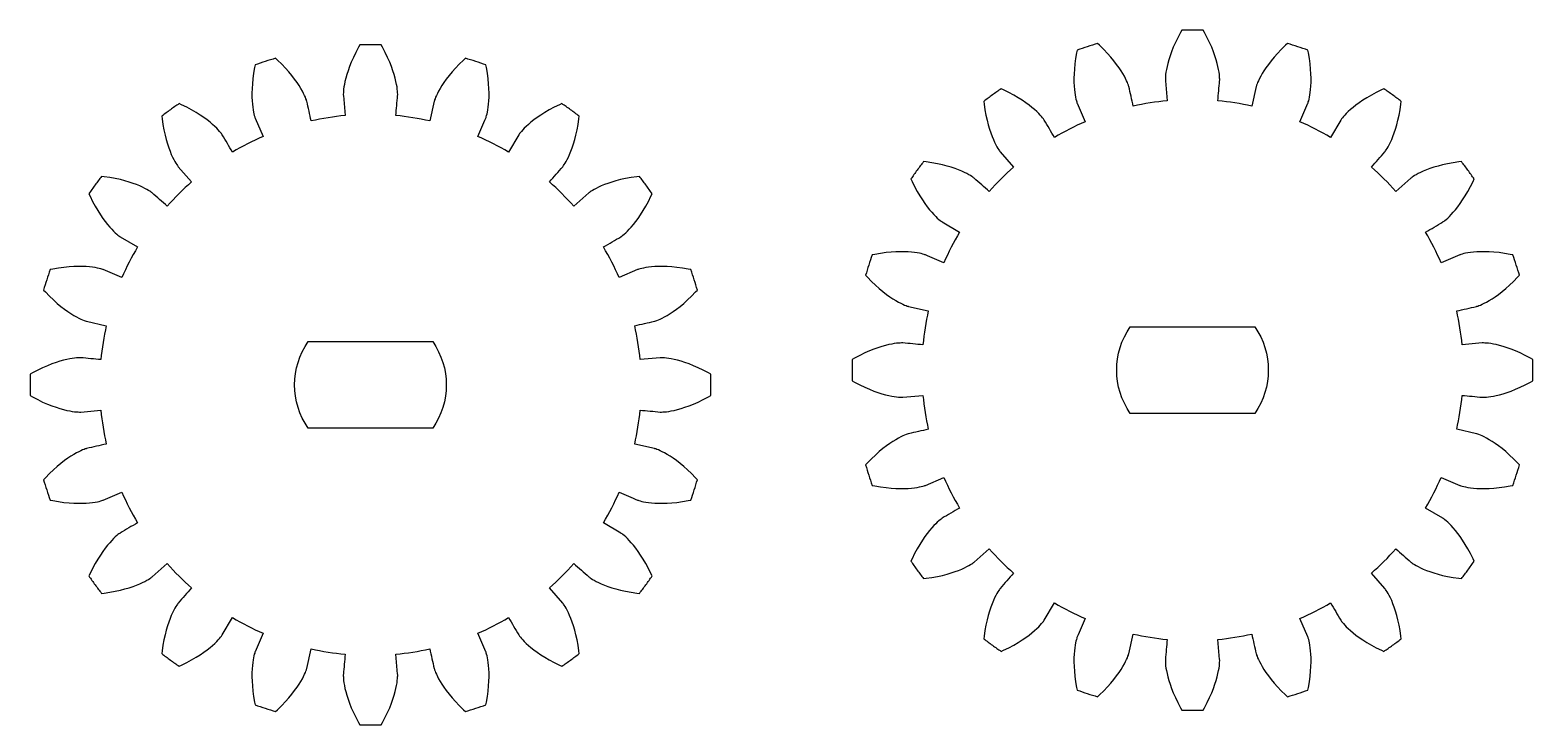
# Model space of a CAD drawing. Header units: inches. Extents: x 0.1 to 48.7, y 0.3 to 22.8.
import ezdxf

# ---------------------------------------------------------------- set-up
doc = ezdxf.new("R2010")
doc.units = ezdxf.units.IN
doc.header["$MEASUREMENT"] = 0

msp = doc.modelspace()

# ---------------------------------------------------------------- linework, layer by layer
for points in [[(11.921, 20.051, 0.002475), (11.982, 20.701), (11.983, 20.718), (11.983, 20.747), (11.982, 20.787), (11.978, 20.838), (11.972, 20.901), (11.962, 20.975), (11.948, 21.059), (11.928, 21.155), (11.902, 21.26), (11.87, 21.376), (11.83, 21.502), (11.782, 21.636), (11.725, 21.78), (11.658, 21.932), (11.581, 22.092), (11.494, 22.259), (11.452, 22.334, 0.007897), (11.105, 22.339, 0.007897), (10.757, 22.334), (10.716, 22.259), (10.628, 22.092), (10.551, 21.932), (10.485, 21.78), (10.428, 21.636), (10.38, 21.502), (10.34, 21.376), (10.307, 21.26), (10.281, 21.155), (10.262, 21.059), (10.247, 20.975), (10.237, 20.901), (10.231, 20.838), (10.228, 20.787), (10.227, 20.747), (10.227, 20.718), (10.228, 20.701), (10.288, 20.051, 0.031828), (9.189, 19.877), (9.189, 19.877, 0.002475), (9.046, 20.514), (9.041, 20.53), (9.033, 20.558), (9.019, 20.595), (9, 20.643), (8.975, 20.701), (8.943, 20.768), (8.903, 20.844), (8.855, 20.929), (8.798, 21.021), (8.731, 21.121), (8.654, 21.228), (8.567, 21.342), (8.468, 21.461), (8.358, 21.585), (8.235, 21.713), (8.1, 21.845), (8.038, 21.903, 0.007897), (7.706, 21.801, 0.007897), (7.377, 21.688), (7.36, 21.605), (7.329, 21.418), (7.305, 21.243), (7.289, 21.077), (7.279, 20.923), (7.275, 20.78), (7.276, 20.648), (7.28, 20.528), (7.289, 20.42), (7.299, 20.323), (7.312, 20.238), (7.325, 20.165), (7.339, 20.103), (7.351, 20.053), (7.363, 20.015), (7.372, 19.988), (7.378, 19.972), (7.636, 19.373, 0.031828), (6.645, 18.867), (6.645, 18.867, 0.002475), (6.312, 19.429), (6.302, 19.443), (6.286, 19.466), (6.261, 19.498), (6.228, 19.538), (6.186, 19.585), (6.135, 19.638), (6.073, 19.698), (6.001, 19.764), (5.919, 19.834), (5.824, 19.909), (5.718, 19.987), (5.6, 20.068), (5.469, 20.15), (5.326, 20.234), (5.17, 20.319), (5.001, 20.402), (4.923, 20.438, 0.007897), (4.639, 20.239, 0.007897), (4.361, 20.03), (4.372, 19.945), (4.399, 19.758), (4.431, 19.584), (4.466, 19.422), (4.505, 19.272), (4.545, 19.134), (4.586, 19.01), (4.628, 18.897), (4.669, 18.796), (4.71, 18.708), (4.748, 18.631), (4.783, 18.565), (4.815, 18.511), (4.842, 18.467), (4.865, 18.434), (4.882, 18.411), (4.892, 18.397), (5.324, 17.907, 0.031828), (4.537, 17.121), (4.537, 17.121, 0.002475), (4.047, 17.552), (4.033, 17.562), (4.01, 17.579), (3.977, 17.602), (3.933, 17.629), (3.879, 17.661), (3.814, 17.696), (3.737, 17.735), (3.648, 17.775), (3.547, 17.816), (3.435, 17.858), (3.31, 17.899), (3.172, 17.939), (3.023, 17.978), (2.86, 18.013), (2.686, 18.045), (2.499, 18.073), (2.414, 18.083, 0.007897), (2.206, 17.805, 0.007897), (2.006, 17.521), (2.042, 17.443), (2.126, 17.274), (2.21, 17.118), (2.294, 16.975), (2.376, 16.844), (2.457, 16.726), (2.535, 16.62), (2.61, 16.526), (2.68, 16.443), (2.746, 16.371), (2.806, 16.309), (2.859, 16.258), (2.907, 16.216), (2.946, 16.183), (2.978, 16.159), (3.001, 16.142), (3.015, 16.132), (3.577, 15.8, 0.031828), (3.072, 14.808), (3.072, 14.808, 0.002475), (2.472, 15.067), (2.456, 15.072), (2.429, 15.081), (2.391, 15.093), (2.341, 15.105), (2.279, 15.119), (2.206, 15.132), (2.121, 15.145), (2.024, 15.155), (1.916, 15.164), (1.796, 15.169), (1.664, 15.169), (1.521, 15.165), (1.367, 15.155), (1.201, 15.139), (1.026, 15.115), (0.839, 15.084), (0.756, 15.067, 0.007897), (0.643, 14.739, 0.007897), (0.541, 14.406), (0.599, 14.344), (0.731, 14.209), (0.859, 14.086), (0.984, 13.976), (1.103, 13.877), (1.216, 13.79), (1.323, 13.713), (1.423, 13.647), (1.515, 13.589), (1.6, 13.541), (1.676, 13.501), (1.743, 13.469), (1.801, 13.444), (1.849, 13.425), (1.886, 13.411), (1.914, 13.403), (1.93, 13.398), (2.567, 13.255, 0.031828), (2.393, 12.156), (2.393, 12.156, 0.002475), (1.743, 12.217), (1.726, 12.217), (1.697, 12.217), (1.657, 12.216), (1.606, 12.213), (1.543, 12.207), (1.469, 12.197), (1.385, 12.182), (1.289, 12.163), (1.184, 12.137), (1.068, 12.104), (0.943, 12.065), (0.808, 12.016), (0.664, 11.959), (0.512, 11.893), (0.352, 11.816), (0.185, 11.728), (0.11, 11.687, 0.007897), (0.105, 11.339, 0.007897), (0.11, 10.992), (0.185, 10.951), (0.352, 10.863), (0.512, 10.786), (0.664, 10.719), (0.808, 10.662), (0.943, 10.614), (1.068, 10.574), (1.184, 10.542), (1.289, 10.516), (1.385, 10.496), (1.469, 10.482), (1.543, 10.472), (1.606, 10.466), (1.657, 10.463), (1.697, 10.461), (1.726, 10.461), (1.743, 10.462), (2.393, 10.523, 0.031828), (2.567, 9.424), (2.567, 9.424, 0.002475), (1.93, 9.281), (1.914, 9.276), (1.886, 9.267), (1.849, 9.254), (1.801, 9.235), (1.743, 9.21), (1.676, 9.177), (1.6, 9.137), (1.515, 9.089), (1.423, 9.032), (1.323, 8.966), (1.216, 8.889), (1.103, 8.801), (0.984, 8.703), (0.859, 8.592), (0.731, 8.47), (0.599, 8.335), (0.541, 8.272, 0.007897), (0.643, 7.94, 0.007897), (0.756, 7.611), (0.839, 7.595), (1.026, 7.563), (1.201, 7.54), (1.367, 7.523), (1.521, 7.514), (1.664, 7.509), (1.796, 7.51), (1.916, 7.515), (2.024, 7.523), (2.121, 7.534), (2.206, 7.546), (2.279, 7.56), (2.341, 7.573), (2.391, 7.586), (2.429, 7.597), (2.456, 7.606), (2.472, 7.612), (3.072, 7.871, 0.031828), (3.577, 6.879), (3.577, 6.879, 0.002475), (3.015, 6.546), (3.001, 6.537), (2.978, 6.52), (2.946, 6.496), (2.907, 6.463), (2.859, 6.421), (2.806, 6.37), (2.746, 6.308), (2.68, 6.236), (2.61, 6.153), (2.535, 6.059), (2.457, 5.953), (2.376, 5.835), (2.294, 5.704), (2.21, 5.561), (2.126, 5.405), (2.042, 5.235), (2.006, 5.158, 0.007897), (2.206, 4.874, 0.007897), (2.414, 4.596), (2.499, 4.606), (2.686, 4.634), (2.86, 4.665), (3.023, 4.701), (3.172, 4.739), (3.31, 4.78), (3.435, 4.821), (3.547, 4.863), (3.648, 4.904), (3.737, 4.944), (3.814, 4.982), (3.879, 5.018), (3.933, 5.049), (3.977, 5.077), (4.01, 5.099), (4.033, 5.116), (4.047, 5.127), (4.537, 5.558, 0.031828), (5.324, 4.771), (5.324, 4.771, 0.002475), (4.892, 4.281), (4.882, 4.268), (4.865, 4.245), (4.842, 4.212), (4.815, 4.168), (4.783, 4.114), (4.748, 4.048), (4.71, 3.971), (4.669, 3.883), (4.628, 3.782), (4.586, 3.669), (4.545, 3.544), (4.505, 3.407), (4.466, 3.257), (4.431, 3.095), (4.399, 2.92), (4.372, 2.733), (4.361, 2.649, 0.007897), (4.639, 2.44, 0.007897), (4.923, 2.24), (5.001, 2.276), (5.17, 2.36), (5.326, 2.444), (5.469, 2.528), (5.6, 2.611), (5.718, 2.692), (5.824, 2.77), (5.919, 2.844), (6.001, 2.915), (6.073, 2.98), (6.135, 3.04), (6.186, 3.094), (6.228, 3.141), (6.261, 3.181), (6.286, 3.213), (6.302, 3.236), (6.312, 3.25), (6.645, 3.811, 0.031828), (7.636, 3.306), (7.636, 3.306, 0.002475), (7.378, 2.707), (7.372, 2.691), (7.363, 2.664), (7.351, 2.625), (7.339, 2.575), (7.325, 2.514), (7.312, 2.441), (7.299, 2.356), (7.289, 2.259), (7.28, 2.15), (7.276, 2.03), (7.275, 1.899), (7.279, 1.756), (7.289, 1.601), (7.305, 1.436), (7.329, 1.26), (7.36, 1.074), (7.377, 0.99, 0.007897), (7.706, 0.878, 0.007897), (8.038, 0.776), (8.1, 0.834), (8.235, 0.966), (8.358, 1.094), (8.468, 1.218), (8.567, 1.337), (8.654, 1.45), (8.731, 1.557), (8.798, 1.658), (8.855, 1.75), (8.903, 1.835), (8.943, 1.911), (8.975, 1.978), (9, 2.035), (9.019, 2.083), (9.033, 2.121), (9.041, 2.148), (9.046, 2.165), (9.189, 2.802, 0.031828), (10.288, 2.628), (10.288, 2.628, 0.002475), (10.228, 1.978), (10.227, 1.961), (10.227, 1.932), (10.228, 1.892), (10.231, 1.84), (10.237, 1.778), (10.247, 1.704), (10.262, 1.619), (10.281, 1.524), (10.307, 1.418), (10.34, 1.303), (10.38, 1.177), (10.428, 1.042), (10.485, 0.899), (10.551, 0.747), (10.628, 0.587), (10.716, 0.419), (10.757, 0.345, 0.007897), (11.105, 0.339, 0.007897), (11.452, 0.345), (11.494, 0.419), (11.581, 0.587), (11.658, 0.747), (11.725, 0.899), (11.782, 1.042), (11.83, 1.177), (11.87, 1.303), (11.902, 1.418), (11.928, 1.524), (11.948, 1.619), (11.962, 1.704), (11.972, 1.778), (11.978, 1.84), (11.982, 1.892), (11.983, 1.932), (11.983, 1.961), (11.982, 1.978), (11.921, 2.628, 0.031828), (13.02, 2.802), (13.02, 2.802, 0.002475), (13.163, 2.165), (13.168, 2.148), (13.177, 2.121), (13.19, 2.083), (13.209, 2.035), (13.235, 1.978), (13.267, 1.911), (13.307, 1.835), (13.355, 1.75), (13.412, 1.658), (13.479, 1.557), (13.555, 1.45), (13.643, 1.337), (13.741, 1.218), (13.852, 1.094), (13.974, 0.966), (14.109, 0.834), (14.172, 0.776, 0.007897), (14.504, 0.878, 0.007897), (14.833, 0.99), (14.849, 1.074), (14.881, 1.26), (14.904, 1.436), (14.921, 1.601), (14.931, 1.756), (14.935, 1.899), (14.934, 2.03), (14.929, 2.15), (14.921, 2.259), (14.91, 2.356), (14.898, 2.441), (14.884, 2.514), (14.871, 2.575), (14.858, 2.625), (14.847, 2.664), (14.838, 2.691), (14.832, 2.707), (14.573, 3.306, 0.031828), (15.565, 3.811), (15.565, 3.811, 0.002475), (15.898, 3.25), (15.907, 3.236), (15.924, 3.213), (15.948, 3.181), (15.981, 3.141), (16.023, 3.094), (16.075, 3.04), (16.136, 2.98), (16.208, 2.915), (16.291, 2.844), (16.385, 2.77), (16.491, 2.692), (16.609, 2.611), (16.74, 2.528), (16.883, 2.444), (17.039, 2.36), (17.209, 2.276), (17.286, 2.24, 0.007897), (17.57, 2.44, 0.007897), (17.848, 2.649), (17.838, 2.733), (17.81, 2.92), (17.779, 3.095), (17.743, 3.257), (17.705, 3.407), (17.665, 3.544), (17.623, 3.669), (17.581, 3.782), (17.54, 3.883), (17.5, 3.971), (17.462, 4.048), (17.427, 4.114), (17.395, 4.168), (17.367, 4.212), (17.345, 4.245), (17.328, 4.268), (17.317, 4.281), (16.886, 4.771, 0.031828), (17.673, 5.558), (17.673, 5.558, 0.002475), (18.163, 5.127), (18.176, 5.116), (18.199, 5.099), (18.232, 5.077), (18.276, 5.049), (18.33, 5.018), (18.396, 4.982), (18.473, 4.944), (18.562, 4.904), (18.662, 4.863), (18.775, 4.821), (18.9, 4.78), (19.037, 4.739), (19.187, 4.701), (19.349, 4.665), (19.524, 4.634), (19.711, 4.606), (19.795, 4.596, 0.007897), (20.004, 4.874, 0.007897), (20.204, 5.158), (20.168, 5.235), (20.084, 5.405), (20, 5.561), (19.916, 5.704), (19.833, 5.835), (19.752, 5.953), (19.674, 6.059), (19.6, 6.153), (19.529, 6.236), (19.464, 6.308), (19.404, 6.37), (19.35, 6.421), (19.303, 6.463), (19.263, 6.496), (19.232, 6.52), (19.208, 6.537), (19.194, 6.546), (18.633, 6.879, 0.031828), (19.138, 7.871), (19.138, 7.871, 0.002475), (19.737, 7.612), (19.753, 7.606), (19.78, 7.597), (19.819, 7.586), (19.869, 7.573), (19.93, 7.56), (20.004, 7.546), (20.088, 7.534), (20.185, 7.523), (20.294, 7.515), (20.414, 7.51), (20.545, 7.509), (20.688, 7.514), (20.843, 7.523), (21.008, 7.54), (21.184, 7.563), (21.37, 7.595), (21.454, 7.611, 0.007897), (21.566, 7.94, 0.007897), (21.668, 8.272), (21.61, 8.335), (21.478, 8.47), (21.35, 8.592), (21.226, 8.703), (21.107, 8.801), (20.994, 8.889), (20.887, 8.966), (20.787, 9.032), (20.694, 9.089), (20.609, 9.137), (20.533, 9.177), (20.466, 9.21), (20.409, 9.235), (20.361, 9.254), (20.323, 9.267), (20.296, 9.276), (20.279, 9.281), (19.642, 9.424, 0.031828), (19.817, 10.523), (19.817, 10.523, 0.002475), (20.466, 10.462), (20.484, 10.461), (20.512, 10.461), (20.552, 10.463), (20.604, 10.466), (20.666, 10.472), (20.74, 10.482), (20.825, 10.496), (20.92, 10.516), (21.026, 10.542), (21.141, 10.574), (21.267, 10.614), (21.402, 10.662), (21.545, 10.719), (21.697, 10.786), (21.857, 10.863), (22.025, 10.951), (22.099, 10.992, 0.007897), (22.105, 11.339, 0.007897), (22.099, 11.687), (22.025, 11.728), (21.857, 11.816), (21.697, 11.893), (21.545, 11.959), (21.402, 12.016), (21.267, 12.065), (21.141, 12.104), (21.026, 12.137), (20.92, 12.163), (20.825, 12.182), (20.74, 12.197), (20.666, 12.207), (20.604, 12.213), (20.552, 12.216), (20.512, 12.217), (20.484, 12.217), (20.466, 12.217), (19.817, 12.156, 0.031828), (19.642, 13.255), (19.642, 13.255, 0.002475), (20.279, 13.398), (20.296, 13.403), (20.323, 13.411), (20.361, 13.425), (20.409, 13.444), (20.466, 13.469), (20.533, 13.501), (20.609, 13.541), (20.694, 13.589), (20.787, 13.647), (20.887, 13.713), (20.994, 13.79), (21.107, 13.877), (21.226, 13.976), (21.35, 14.086), (21.478, 14.209), (21.61, 14.344), (21.668, 14.406, 0.007897), (21.566, 14.739, 0.007897), (21.454, 15.067), (21.37, 15.084), (21.184, 15.115), (21.008, 15.139), (20.843, 15.155), (20.688, 15.165), (20.545, 15.169), (20.414, 15.169), (20.294, 15.164), (20.185, 15.155), (20.088, 15.145), (20.004, 15.132), (19.93, 15.119), (19.869, 15.105), (19.819, 15.093), (19.78, 15.081), (19.753, 15.072), (19.737, 15.067), (19.138, 14.808, 0.031828), (18.633, 15.8), (18.633, 15.8, 0.002475), (19.194, 16.132), (19.208, 16.142), (19.232, 16.159), (19.263, 16.183), (19.303, 16.216), (19.35, 16.258), (19.404, 16.309), (19.464, 16.371), (19.529, 16.443), (19.6, 16.526), (19.674, 16.62), (19.752, 16.726), (19.833, 16.844), (19.916, 16.975), (20, 17.118), (20.084, 17.274), (20.168, 17.443), (20.204, 17.521, 0.007897), (20.004, 17.805, 0.007897), (19.795, 18.083), (19.711, 18.073), (19.524, 18.045), (19.349, 18.013), (19.187, 17.978), (19.037, 17.939), (18.9, 17.899), (18.775, 17.858), (18.662, 17.816), (18.562, 17.775), (18.473, 17.735), (18.396, 17.696), (18.33, 17.661), (18.276, 17.629), (18.232, 17.602), (18.199, 17.579), (18.176, 17.562), (18.163, 17.552), (17.673, 17.121, 0.031828), (16.886, 17.907), (16.886, 17.907, 0.002475), (17.317, 18.397), (17.328, 18.411), (17.345, 18.434), (17.367, 18.467), (17.395, 18.511), (17.427, 18.565), (17.462, 18.631), (17.5, 18.708), (17.54, 18.796), (17.581, 18.897), (17.623, 19.01), (17.665, 19.134), (17.705, 19.272), (17.743, 19.422), (17.779, 19.584), (17.81, 19.758), (17.838, 19.945), (17.848, 20.03, 0.007897), (17.57, 20.239, 0.007897), (17.286, 20.438), (17.209, 20.402), (17.039, 20.319), (16.883, 20.234), (16.74, 20.15), (16.609, 20.068), (16.491, 19.987), (16.385, 19.909), (16.291, 19.834), (16.208, 19.764), (16.136, 19.698), (16.075, 19.638), (16.023, 19.585), (15.981, 19.538), (15.948, 19.498), (15.924, 19.466), (15.907, 19.443), (15.898, 19.429), (15.565, 18.867, 0.031828), (14.573, 19.373), (14.573, 19.373, 0.002475), (14.832, 19.972), (14.838, 19.988), (14.847, 20.015), (14.858, 20.053), (14.871, 20.103), (14.884, 20.165), (14.898, 20.238), (14.91, 20.323), (14.921, 20.42), (14.929, 20.528), (14.934, 20.648), (14.935, 20.78), (14.931, 20.923), (14.921, 21.077), (14.904, 21.243), (14.881, 21.418), (14.849, 21.605), (14.833, 21.688, 0.007897), (14.504, 21.801, 0.007897), (14.172, 21.903), (14.109, 21.845), (13.974, 21.713), (13.852, 21.585), (13.741, 21.461), (13.643, 21.342), (13.555, 21.228), (13.479, 21.121), (13.412, 21.021), (13.355, 20.929), (13.307, 20.844), (13.267, 20.768), (13.235, 20.701), (13.209, 20.643), (13.19, 20.595), (13.177, 20.558), (13.168, 20.53), (13.163, 20.514), (13.02, 19.877, 0.031828), (11.921, 20.051)], [(38.482, 20.529, 0.002475), (38.543, 21.179), (38.544, 21.196), (38.544, 21.225), (38.542, 21.265), (38.539, 21.316), (38.533, 21.379), (38.523, 21.453), (38.509, 21.538), (38.489, 21.633), (38.463, 21.739), (38.431, 21.854), (38.391, 21.98), (38.343, 22.115), (38.286, 22.258), (38.219, 22.41), (38.142, 22.57), (38.054, 22.738), (38.013, 22.812, 0.007897), (37.666, 22.818, 0.007897), (37.318, 22.812), (37.277, 22.738), (37.189, 22.57), (37.112, 22.41), (37.046, 22.258), (36.989, 22.115), (36.94, 21.98), (36.901, 21.854), (36.868, 21.739), (36.842, 21.633), (36.823, 21.538), (36.808, 21.453), (36.798, 21.379), (36.792, 21.316), (36.789, 21.265), (36.788, 21.225), (36.788, 21.196), (36.788, 21.179), (36.849, 20.529, 0.031828), (35.75, 20.355), (35.75, 20.355, 0.002475), (35.607, 20.992), (35.602, 21.009), (35.594, 21.036), (35.58, 21.074), (35.561, 21.121), (35.536, 21.179), (35.504, 21.246), (35.464, 21.322), (35.416, 21.407), (35.358, 21.499), (35.292, 21.599), (35.215, 21.706), (35.128, 21.82), (35.029, 21.939), (34.919, 22.063), (34.796, 22.191), (34.661, 22.323), (34.599, 22.381, 0.007897), (34.266, 22.279, 0.007897), (33.938, 22.167), (33.921, 22.083), (33.89, 21.897), (33.866, 21.721), (33.85, 21.556), (33.84, 21.401), (33.836, 21.258), (33.836, 21.127), (33.841, 21.006), (33.85, 20.898), (33.86, 20.801), (33.873, 20.716), (33.886, 20.643), (33.9, 20.582), (33.912, 20.532), (33.924, 20.493), (33.933, 20.466), (33.938, 20.45), (34.197, 19.851, 0.031828), (33.205, 19.345), (33.205, 19.345, 0.002475), (32.873, 19.907), (32.863, 19.921), (32.846, 19.944), (32.822, 19.976), (32.789, 20.016), (32.747, 20.063), (32.696, 20.117), (32.634, 20.177), (32.562, 20.242), (32.479, 20.313), (32.385, 20.387), (32.279, 20.465), (32.161, 20.546), (32.03, 20.629), (31.887, 20.712), (31.731, 20.797), (31.562, 20.881), (31.484, 20.917, 0.007897), (31.2, 20.717, 0.007897), (30.922, 20.508), (30.932, 20.423), (30.96, 20.237), (30.992, 20.062), (31.027, 19.9), (31.066, 19.75), (31.106, 19.613), (31.147, 19.488), (31.189, 19.375), (31.23, 19.274), (31.27, 19.186), (31.309, 19.109), (31.344, 19.043), (31.376, 18.989), (31.403, 18.945), (31.426, 18.912), (31.443, 18.889), (31.453, 18.876), (31.884, 18.386, 0.031828), (31.098, 17.599), (31.098, 17.599, 0.002475), (30.608, 18.03), (30.594, 18.041), (30.571, 18.057), (30.538, 18.08), (30.494, 18.108), (30.44, 18.139), (30.374, 18.175), (30.297, 18.213), (30.209, 18.253), (30.108, 18.294), (29.995, 18.336), (29.871, 18.377), (29.733, 18.418), (29.583, 18.456), (29.421, 18.491), (29.247, 18.523), (29.06, 18.551), (28.975, 18.561, 0.007897), (28.766, 18.283, 0.007897), (28.567, 17.999), (28.603, 17.922), (28.686, 17.752), (28.771, 17.596), (28.855, 17.453), (28.937, 17.322), (29.018, 17.204), (29.096, 17.098), (29.171, 17.004), (29.241, 16.921), (29.307, 16.849), (29.367, 16.787), (29.42, 16.736), (29.467, 16.694), (29.507, 16.661), (29.539, 16.637), (29.562, 16.62), (29.576, 16.611), (30.138, 16.278, 0.031828), (29.632, 15.286), (29.632, 15.286, 0.002475), (29.033, 15.545), (29.017, 15.551), (28.99, 15.56), (28.952, 15.571), (28.902, 15.584), (28.84, 15.597), (28.767, 15.61), (28.682, 15.623), (28.585, 15.634), (28.477, 15.642), (28.357, 15.647), (28.225, 15.648), (28.082, 15.643), (27.928, 15.634), (27.762, 15.617), (27.587, 15.594), (27.4, 15.562), (27.317, 15.545, 0.007897), (27.204, 15.217, 0.007897), (27.102, 14.885), (27.16, 14.822), (27.292, 14.687), (27.42, 14.565), (27.544, 14.454), (27.663, 14.356), (27.777, 14.268), (27.884, 14.191), (27.984, 14.125), (28.076, 14.068), (28.161, 14.02), (28.237, 13.98), (28.304, 13.947), (28.362, 13.922), (28.41, 13.903), (28.447, 13.89), (28.475, 13.881), (28.491, 13.876), (29.128, 13.733, 0.031828), (28.954, 12.634), (28.954, 12.634, 0.002475), (28.304, 12.695), (28.287, 12.695), (28.258, 12.696), (28.218, 12.694), (28.167, 12.691), (28.104, 12.685), (28.03, 12.675), (27.946, 12.661), (27.85, 12.641), (27.745, 12.615), (27.629, 12.583), (27.503, 12.543), (27.369, 12.495), (27.225, 12.438), (27.073, 12.371), (26.913, 12.294), (26.746, 12.206), (26.671, 12.165, 0.007897), (26.666, 11.818, 0.007897), (26.671, 11.47), (26.746, 11.429), (26.913, 11.341), (27.073, 11.264), (27.225, 11.198), (27.369, 11.141), (27.503, 11.092), (27.629, 11.052), (27.745, 11.02), (27.85, 10.994), (27.946, 10.975), (28.03, 10.96), (28.104, 10.95), (28.167, 10.944), (28.218, 10.941), (28.258, 10.94), (28.287, 10.94), (28.304, 10.94), (28.954, 11.001, 0.031828), (29.128, 9.902), (29.128, 9.902, 0.002475), (28.491, 9.759), (28.475, 9.754), (28.447, 9.746), (28.41, 9.732), (28.362, 9.713), (28.304, 9.688), (28.237, 9.656), (28.161, 9.616), (28.076, 9.567), (27.984, 9.51), (27.884, 9.444), (27.777, 9.367), (27.663, 9.28), (27.544, 9.181), (27.42, 9.071), (27.292, 8.948), (27.16, 8.813), (27.102, 8.75, 0.007897), (27.204, 8.418, 0.007897), (27.317, 8.09), (27.4, 8.073), (27.587, 8.042), (27.762, 8.018), (27.928, 8.002), (28.082, 7.992), (28.225, 7.988), (28.357, 7.988), (28.477, 7.993), (28.585, 8.002), (28.682, 8.012), (28.767, 8.025), (28.84, 8.038), (28.902, 8.051), (28.952, 8.064), (28.99, 8.075), (29.017, 8.084), (29.033, 8.09), (29.632, 8.349, 0.031828), (30.138, 7.357), (30.138, 7.357, 0.002475), (29.576, 7.025), (29.562, 7.015), (29.539, 6.998), (29.507, 6.974), (29.467, 6.941), (29.42, 6.899), (29.367, 6.848), (29.307, 6.786), (29.241, 6.714), (29.171, 6.631), (29.096, 6.537), (29.018, 6.431), (28.937, 6.313), (28.855, 6.182), (28.771, 6.039), (28.686, 5.883), (28.603, 5.714), (28.567, 5.636, 0.007897), (28.766, 5.352, 0.007897), (28.975, 5.074), (29.06, 5.084), (29.247, 5.112), (29.421, 5.144), (29.583, 5.179), (29.733, 5.217), (29.871, 5.258), (29.995, 5.299), (30.108, 5.341), (30.209, 5.382), (30.297, 5.422), (30.374, 5.46), (30.44, 5.496), (30.494, 5.528), (30.538, 5.555), (30.571, 5.578), (30.594, 5.595), (30.608, 5.605), (31.098, 6.036, 0.031828), (31.884, 5.249), (31.884, 5.249, 0.002475), (31.453, 4.759), (31.443, 4.746), (31.426, 4.723), (31.403, 4.69), (31.376, 4.646), (31.344, 4.592), (31.309, 4.526), (31.27, 4.449), (31.23, 4.361), (31.189, 4.26), (31.147, 4.147), (31.106, 4.022), (31.066, 3.885), (31.027, 3.735), (30.992, 3.573), (30.96, 3.399), (30.932, 3.212), (30.922, 3.127, 0.007897), (31.2, 2.918, 0.007897), (31.484, 2.719), (31.562, 2.755), (31.731, 2.838), (31.887, 2.923), (32.03, 3.007), (32.161, 3.089), (32.279, 3.17), (32.385, 3.248), (32.479, 3.323), (32.562, 3.393), (32.634, 3.458), (32.696, 3.518), (32.747, 3.572), (32.789, 3.619), (32.822, 3.659), (32.846, 3.691), (32.863, 3.714), (32.873, 3.728), (33.205, 4.29, 0.031828), (34.197, 3.784), (34.197, 3.784, 0.002475), (33.938, 3.185), (33.933, 3.169), (33.924, 3.142), (33.912, 3.103), (33.9, 3.054), (33.886, 2.992), (33.873, 2.919), (33.86, 2.834), (33.85, 2.737), (33.841, 2.629), (33.836, 2.509), (33.836, 2.377), (33.84, 2.234), (33.85, 2.08), (33.866, 1.914), (33.89, 1.738), (33.921, 1.552), (33.938, 1.469, 0.007897), (34.266, 1.356, 0.007897), (34.599, 1.254), (34.661, 1.312), (34.796, 1.444), (34.919, 1.572), (35.029, 1.696), (35.128, 1.815), (35.215, 1.929), (35.292, 2.036), (35.358, 2.136), (35.416, 2.228), (35.464, 2.313), (35.504, 2.389), (35.536, 2.456), (35.561, 2.514), (35.58, 2.562), (35.594, 2.599), (35.602, 2.627), (35.607, 2.643), (35.75, 3.28, 0.031828), (36.849, 3.106), (36.849, 3.106, 0.002475), (36.788, 2.456), (36.788, 2.439), (36.788, 2.41), (36.789, 2.37), (36.792, 2.319), (36.798, 2.256), (36.808, 2.182), (36.823, 2.098), (36.842, 2.002), (36.868, 1.897), (36.901, 1.781), (36.94, 1.655), (36.989, 1.521), (37.046, 1.377), (37.112, 1.225), (37.189, 1.065), (37.277, 0.898), (37.318, 0.823, 0.007897), (37.666, 0.818, 0.007897), (38.013, 0.823), (38.054, 0.898), (38.142, 1.065), (38.219, 1.225), (38.286, 1.377), (38.343, 1.521), (38.391, 1.655), (38.431, 1.781), (38.463, 1.897), (38.489, 2.002), (38.509, 2.098), (38.523, 2.182), (38.533, 2.256), (38.539, 2.319), (38.542, 2.37), (38.544, 2.41), (38.544, 2.439), (38.543, 2.456), (38.482, 3.106, 0.031828), (39.581, 3.28), (39.581, 3.28, 0.002475), (39.724, 2.643), (39.729, 2.627), (39.738, 2.599), (39.751, 2.562), (39.77, 2.514), (39.795, 2.456), (39.828, 2.389), (39.868, 2.313), (39.916, 2.228), (39.973, 2.136), (40.039, 2.036), (40.116, 1.929), (40.204, 1.815), (40.302, 1.696), (40.413, 1.572), (40.535, 1.444), (40.67, 1.312), (40.733, 1.254, 0.007897), (41.065, 1.356, 0.007897), (41.394, 1.469), (41.41, 1.552), (41.442, 1.738), (41.465, 1.914), (41.482, 2.08), (41.491, 2.234), (41.496, 2.377), (41.495, 2.509), (41.49, 2.629), (41.482, 2.737), (41.471, 2.834), (41.459, 2.919), (41.445, 2.992), (41.432, 3.054), (41.419, 3.103), (41.408, 3.142), (41.399, 3.169), (41.393, 3.185), (41.134, 3.784, 0.031828), (42.126, 4.29), (42.126, 4.29, 0.002475), (42.459, 3.728), (42.468, 3.714), (42.485, 3.691), (42.509, 3.659), (42.542, 3.619), (42.584, 3.572), (42.635, 3.518), (42.697, 3.458), (42.769, 3.393), (42.852, 3.323), (42.946, 3.248), (43.052, 3.17), (43.17, 3.089), (43.301, 3.007), (43.444, 2.923), (43.6, 2.838), (43.77, 2.755), (43.847, 2.719, 0.007897), (44.131, 2.918, 0.007897), (44.409, 3.127), (44.399, 3.212), (44.371, 3.399), (44.34, 3.573), (44.304, 3.735), (44.266, 3.885), (44.225, 4.022), (44.184, 4.147), (44.142, 4.26), (44.101, 4.361), (44.061, 4.449), (44.023, 4.526), (43.987, 4.592), (43.956, 4.646), (43.928, 4.69), (43.906, 4.723), (43.889, 4.746), (43.878, 4.759), (43.447, 5.249, 0.031828), (44.234, 6.036), (44.234, 6.036, 0.002475), (44.724, 5.605), (44.737, 5.595), (44.76, 5.578), (44.793, 5.555), (44.837, 5.528), (44.891, 5.496), (44.957, 5.46), (45.034, 5.422), (45.122, 5.382), (45.223, 5.341), (45.336, 5.299), (45.461, 5.258), (45.598, 5.217), (45.748, 5.179), (45.91, 5.144), (46.085, 5.112), (46.272, 5.084), (46.356, 5.074, 0.007897), (46.565, 5.352, 0.007897), (46.765, 5.636), (46.729, 5.714), (46.645, 5.883), (46.561, 6.039), (46.477, 6.182), (46.394, 6.313), (46.313, 6.431), (46.235, 6.537), (46.161, 6.631), (46.09, 6.714), (46.025, 6.786), (45.965, 6.848), (45.911, 6.899), (45.864, 6.941), (45.824, 6.974), (45.792, 6.998), (45.769, 7.015), (45.755, 7.025), (45.194, 7.357, 0.031828), (45.699, 8.349), (45.699, 8.349, 0.002475), (46.298, 8.09), (46.314, 8.084), (46.341, 8.075), (46.38, 8.064), (46.43, 8.051), (46.491, 8.038), (46.564, 8.025), (46.649, 8.012), (46.746, 8.002), (46.855, 7.993), (46.975, 7.988), (47.106, 7.988), (47.249, 7.992), (47.404, 8.002), (47.569, 8.018), (47.745, 8.042), (47.931, 8.073), (48.015, 8.09, 0.007897), (48.127, 8.418, 0.007897), (48.229, 8.75), (48.171, 8.813), (48.039, 8.948), (47.911, 9.071), (47.787, 9.181), (47.668, 9.28), (47.555, 9.367), (47.448, 9.444), (47.347, 9.51), (47.255, 9.567), (47.17, 9.616), (47.094, 9.656), (47.027, 9.688), (46.97, 9.713), (46.922, 9.732), (46.884, 9.746), (46.857, 9.754), (46.84, 9.759), (46.203, 9.902, 0.031828), (46.377, 11.001), (46.377, 11.001, 0.002475), (47.027, 10.94), (47.044, 10.94), (47.073, 10.94), (47.113, 10.941), (47.165, 10.944), (47.227, 10.95), (47.301, 10.96), (47.386, 10.975), (47.481, 10.994), (47.587, 11.02), (47.702, 11.052), (47.828, 11.092), (47.963, 11.141), (48.106, 11.198), (48.258, 11.264), (48.418, 11.341), (48.586, 11.429), (48.66, 11.47, 0.007897), (48.666, 11.818, 0.007897), (48.66, 12.165), (48.586, 12.206), (48.418, 12.294), (48.258, 12.371), (48.106, 12.438), (47.963, 12.495), (47.828, 12.543), (47.702, 12.583), (47.587, 12.615), (47.481, 12.641), (47.386, 12.661), (47.301, 12.675), (47.227, 12.685), (47.165, 12.691), (47.113, 12.694), (47.073, 12.696), (47.044, 12.695), (47.027, 12.695), (46.377, 12.634, 0.031828), (46.203, 13.733), (46.203, 13.733, 0.002475), (46.84, 13.876), (46.857, 13.881), (46.884, 13.89), (46.922, 13.903), (46.97, 13.922), (47.027, 13.947), (47.094, 13.98), (47.17, 14.02), (47.255, 14.068), (47.347, 14.125), (47.448, 14.191), (47.555, 14.268), (47.668, 14.356), (47.787, 14.454), (47.911, 14.565), (48.039, 14.687), (48.171, 14.822), (48.229, 14.885, 0.007897), (48.127, 15.217, 0.007897), (48.015, 15.545), (47.931, 15.562), (47.745, 15.594), (47.569, 15.617), (47.404, 15.634), (47.249, 15.643), (47.106, 15.648), (46.975, 15.647), (46.855, 15.642), (46.746, 15.634), (46.649, 15.623), (46.564, 15.61), (46.491, 15.597), (46.43, 15.584), (46.38, 15.571), (46.341, 15.56), (46.314, 15.551), (46.298, 15.545), (45.699, 15.286, 0.031828), (45.194, 16.278), (45.194, 16.278, 0.002475), (45.755, 16.611), (45.769, 16.62), (45.792, 16.637), (45.824, 16.661), (45.864, 16.694), (45.911, 16.736), (45.965, 16.787), (46.025, 16.849), (46.09, 16.921), (46.161, 17.004), (46.235, 17.098), (46.313, 17.204), (46.394, 17.322), (46.477, 17.453), (46.561, 17.596), (46.645, 17.752), (46.729, 17.922), (46.765, 17.999, 0.007897), (46.565, 18.283, 0.007897), (46.356, 18.561), (46.272, 18.551), (46.085, 18.523), (45.91, 18.491), (45.748, 18.456), (45.598, 18.418), (45.461, 18.377), (45.336, 18.336), (45.223, 18.294), (45.122, 18.253), (45.034, 18.213), (44.957, 18.175), (44.891, 18.139), (44.837, 18.108), (44.793, 18.08), (44.76, 18.057), (44.737, 18.041), (44.724, 18.03), (44.234, 17.599, 0.031828), (43.447, 18.386), (43.447, 18.386, 0.002475), (43.878, 18.876), (43.889, 18.889), (43.906, 18.912), (43.928, 18.945), (43.956, 18.989), (43.987, 19.043), (44.023, 19.109), (44.061, 19.186), (44.101, 19.274), (44.142, 19.375), (44.184, 19.488), (44.225, 19.613), (44.266, 19.75), (44.304, 19.9), (44.34, 20.062), (44.371, 20.237), (44.399, 20.423), (44.409, 20.508, 0.007897), (44.131, 20.717, 0.007897), (43.847, 20.917), (43.77, 20.881), (43.6, 20.797), (43.444, 20.712), (43.301, 20.629), (43.17, 20.546), (43.052, 20.465), (42.946, 20.387), (42.852, 20.313), (42.769, 20.242), (42.697, 20.177), (42.635, 20.117), (42.584, 20.063), (42.542, 20.016), (42.509, 19.976), (42.485, 19.944), (42.468, 19.921), (42.459, 19.907), (42.126, 19.345, 0.031828), (41.134, 19.851), (41.134, 19.851, 0.002475), (41.393, 20.45), (41.399, 20.466), (41.408, 20.493), (41.419, 20.532), (41.432, 20.582), (41.445, 20.643), (41.459, 20.716), (41.471, 20.801), (41.482, 20.898), (41.49, 21.006), (41.495, 21.127), (41.496, 21.258), (41.491, 21.401), (41.482, 21.556), (41.465, 21.721), (41.442, 21.897), (41.41, 22.083), (41.394, 22.167, 0.007897), (41.065, 22.279, 0.007897), (40.733, 22.381), (40.67, 22.323), (40.535, 22.191), (40.413, 22.063), (40.302, 21.939), (40.204, 21.82), (40.116, 21.706), (40.039, 21.599), (39.973, 21.499), (39.916, 21.407), (39.868, 21.322), (39.828, 21.246), (39.795, 21.179), (39.77, 21.121), (39.751, 21.074), (39.738, 21.036), (39.729, 21.009), (39.724, 20.992), (39.581, 20.355, 0.031828), (38.482, 20.529)], [(35.655, 13.218), (39.676, 13.218, -0.313859), (39.676, 10.418), (35.655, 10.418, -0.313859)], [(9.094, 12.739), (13.115, 12.739, -0.313859), (13.115, 9.939), (9.094, 9.939, -0.313859)]]:
    msp.add_lwpolyline(points, format="xyb", close=True)

doc.saveas('drawing.dxf')
